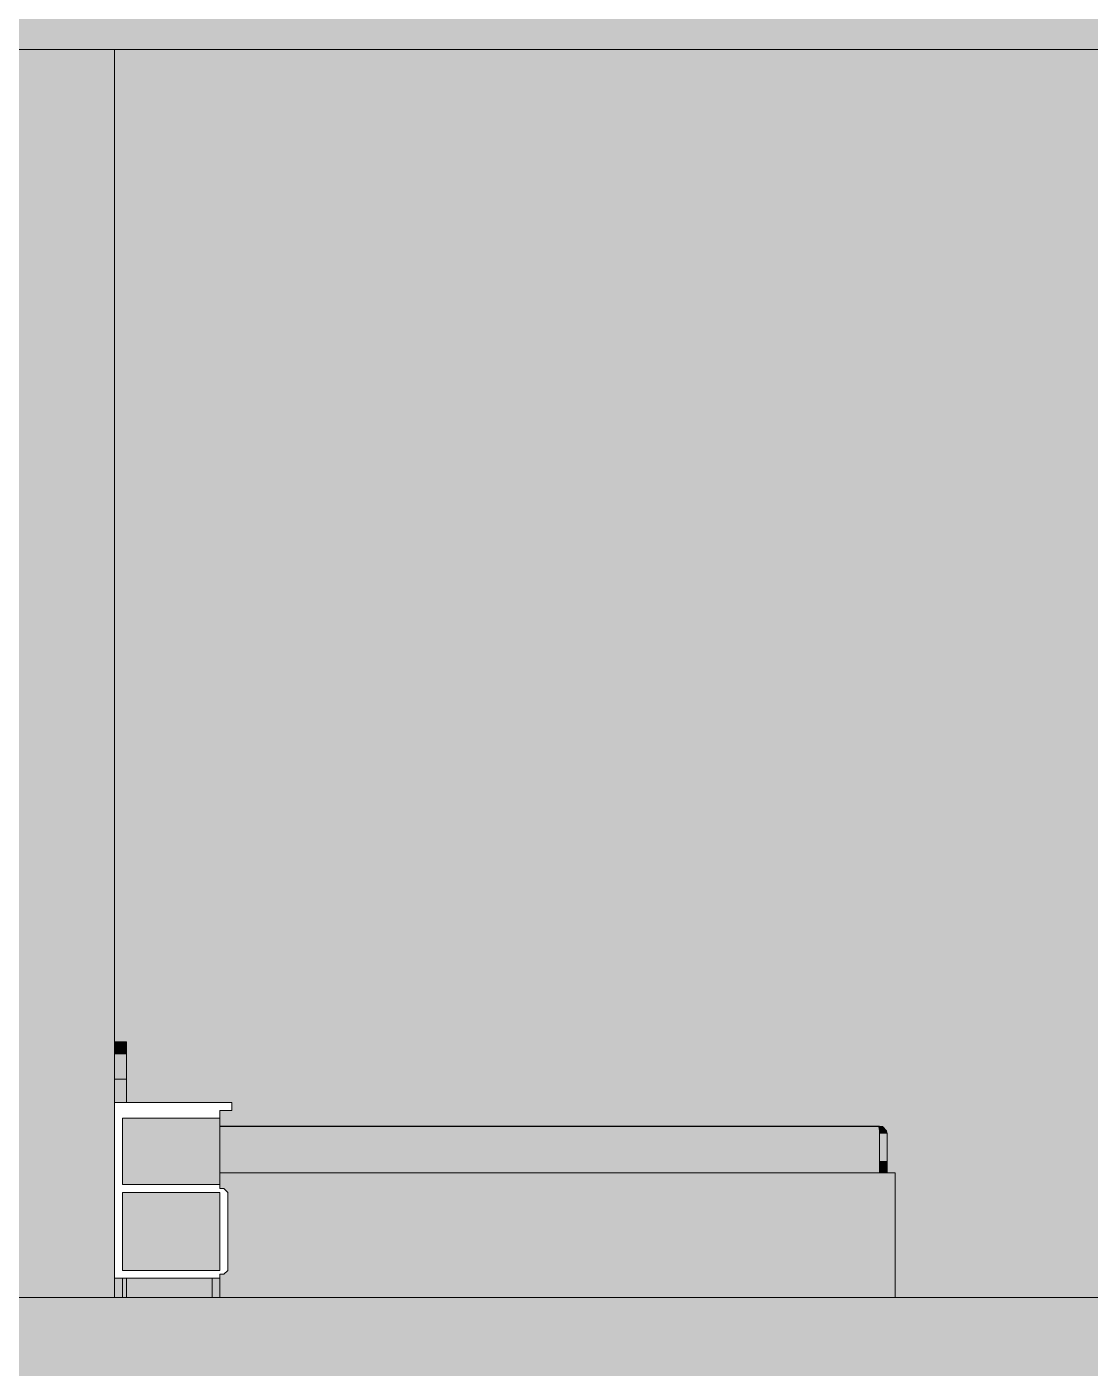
# Model space of a CAD drawing. Header units: centimetres. Extents: x -4381 to 5639, y -3920 to 4826.
# Drawn here: x 29.687 to 32.412, y 32.023 to 35.462 of the extents above; entities that cross this region are included whole.
import ezdxf
from ezdxf.xclip import XClip

# ---------------------------------------------------------------- set-up
doc = ezdxf.new("R2010")
doc.units = ezdxf.units.CM
doc.header["$MEASUREMENT"] = 0
doc.header["$XCLIPFRAME"] = 0
doc.set_wipeout_variables(frame=1)
doc.linetypes.add('Wipeout_Contour', pattern=[100, 0, -100])
for name, color, linetype in [('01- MOBILIER', 7, 'Continuous'), ('Dalles', 7, 'Continuous'), ('Drawing & Figure', 7, 'Continuous'), ('Structural - Bearing', 7, 'Continuous')]:
    doc.layers.add(name, color=color, linetype=linetype)
for name, color, linetype, lineweight in [('01- MOBILIER_Pen_No__1', 7, 'Continuous', 5), ('01- MOBILIER_Pen_No__7', 7, 'Continuous', 5), ('Dalles_Pen_No__1', 7, 'Continuous', 5), ('Structural - Bearing_Pen_No__1', 7, 'Continuous', 5)]:
    doc.layers.add(name, color=color, linetype=linetype, lineweight=lineweight)
for name, color, linetype, lineweight, true_color in [('01- MOBILIER_Pen_No__102', 7, 'Continuous', 5, 0xcccccc), ('01- MOBILIER_Pen_No__160', 7, 'Continuous', 5, 0xdae3bb), ('01- MOBILIER_Pen_No__186', 7, 'Continuous', 5, 0xe8e8e8), ('03-Personnages.2D_Pen_No__58', 7, 'Continuous', 5, 0xdf0000), ('Structural - Bearing_Pen_No__102', 7, 'Continuous', 5, 0xcccccc)]:
    doc.layers.add(name, color=color, linetype=linetype, lineweight=lineweight, true_color=true_color)

# ---------------------------------------------------------------- blocks, each defined once
blk = doc.blocks.new('Drawing_8_8', base_point=(-322.5754, 32.2036))
at = {"color": 254, "linetype": 'Wipeout_Contour', "lineweight": 0, "ltscale": 177.41894}
blk.add_wipeout([(29.9121, 32.7635), (29.9121, 32.7036), (29.9421, 32.7036), (29.9421, 32.7635)], dxfattribs=at).dxf.layer = '01- MOBILIER'
at = {"color": 254, "linetype": 'Wipeout_Contour', "lineweight": 0, "ltscale": 182.397571}
blk.add_wipeout([(31.8921, 32.5536), (31.8921, 32.6236), (31.8905, 32.6236), (31.8905, 32.5536)], dxfattribs=at).dxf.layer = '01- MOBILIER'
at = {"color": 254, "linetype": 'Wipeout_Contour', "lineweight": 0, "ltscale": 447.17692}
blk.add_wipeout([(30.182, 32.4836), (30.1921, 32.4836), (30.2021, 32.4736), (30.2021, 32.2736), (30.1921, 32.2636), (30.182, 32.2636), (30.182, 32.2036), (31.9121, 32.2036), (31.9121, 32.5236), (30.182, 32.5236)], dxfattribs=at).dxf.layer = '01- MOBILIER'
at = {"color": 254, "linetype": 'Wipeout_Contour', "lineweight": 0, "ltscale": 175.961164}
blk.add_wipeout([(29.9321, 32.2536), (29.9321, 32.2036), (29.9421, 32.2036), (29.9421, 32.2536)], dxfattribs=at).dxf.layer = '01- MOBILIER'
at = {"layer": '01- MOBILIER_Pen_No__102', "linetype": 'Continuous', "ltscale": 10}
blk.add_hatch(color=256, dxfattribs=at).paths.add_polyline_path([(31.8921, 32.5536), (31.8921, 32.6236), (31.8905, 32.6236), (31.8905, 32.5536)])
at = {"layer": '01- MOBILIER_Pen_No__160', "linetype": 'Continuous', "ltscale": 10}
for points in [[(29.9121, 32.7635), (29.9121, 32.7036), (29.9421, 32.7036), (29.9421, 32.7635)], [(30.182, 32.4836), (30.1921, 32.4836), (30.2021, 32.4736), (30.2021, 32.2736), (30.1921, 32.2636), (30.182, 32.2636), (30.182, 32.2036), (31.9121, 32.2036), (31.9121, 32.5236), (30.182, 32.5236)], [(29.9321, 32.2536), (29.9321, 32.2036), (29.9421, 32.2036), (29.9421, 32.2536)]]:
    blk.add_hatch(color=256, dxfattribs=at).paths.add_polyline_path(points)
at = {"color": 254, "linetype": 'Wipeout_Contour', "lineweight": 0, "ltscale": 177.601971}
blk.add_wipeout([(29.9121, 32.7636), (29.9421, 32.7636), (29.9421, 32.8275), (29.9121, 32.8275)], dxfattribs=at).dxf.layer = '01- MOBILIER'
at = {"color": 254, "linetype": 'Wipeout_Contour', "lineweight": 0, "ltscale": 182.389347}
blk.add_wipeout([(31.8905, 32.5536), (31.8905, 32.6236), (31.8862, 32.6236), (31.8862, 32.5536)], dxfattribs=at).dxf.layer = '01- MOBILIER'
at = {"color": 254, "linetype": 'Wipeout_Contour', "lineweight": 0, "ltscale": 176.708927}
blk.add_wipeout([(29.9321, 32.4736), (29.9321, 32.2736), (30.182, 32.2736), (30.182, 32.4736)], dxfattribs=at).dxf.layer = '01- MOBILIER'
at = {"color": 254, "linetype": 'Wipeout_Contour', "lineweight": 0, "ltscale": 176.27245}
blk.add_wipeout([(30.162, 32.2536), (29.9421, 32.2536), (29.9421, 32.2036), (30.162, 32.2036)], dxfattribs=at).dxf.layer = '01- MOBILIER'
at = {"layer": '01- MOBILIER_Pen_No__160', "linetype": 'Continuous', "ltscale": 10}
for points in [[(29.9321, 32.4736), (29.9321, 32.2736), (30.182, 32.2736), (30.182, 32.4736)], [(30.162, 32.2536), (29.9421, 32.2536), (29.9421, 32.2036), (30.162, 32.2036)]]:
    blk.add_hatch(color=256, dxfattribs=at).paths.add_polyline_path(points)
at = {"layer": '01- MOBILIER_Pen_No__186', "linetype": 'Continuous', "ltscale": 10}
for points in [[(29.9121, 32.7636), (29.9421, 32.7636), (29.9421, 32.8275), (29.9121, 32.8275)], [(31.8905, 32.5536), (31.8905, 32.6236), (31.8862, 32.6236), (31.8862, 32.5536)]]:
    blk.add_hatch(color=256, dxfattribs=at).paths.add_polyline_path(points)
at = {"color": 254, "linetype": 'Wipeout_Contour', "lineweight": 0, "ltscale": 177.744147}
blk.add_wipeout([(29.9121, 32.8596), (29.9121, 32.8275), (29.9421, 32.8275), (29.9421, 32.8596)], dxfattribs=at).dxf.layer = '01- MOBILIER'
at = {"color": 254, "linetype": 'Wipeout_Contour', "lineweight": 0, "ltscale": 182.374185}
blk.add_wipeout([(31.8862, 32.5536), (31.8862, 32.6236), (31.8797, 32.6236), (31.8797, 32.5536)], dxfattribs=at).dxf.layer = '01- MOBILIER'
at = {"color": 254, "linetype": 'Wipeout_Contour', "lineweight": 0, "ltscale": 175.920226}
blk.add_wipeout([(29.9121, 32.2036), (29.9321, 32.2036), (29.9321, 32.2536), (29.9121, 32.2536)], dxfattribs=at).dxf.layer = '01- MOBILIER'
at = {"color": 254, "linetype": 'Wipeout_Contour', "lineweight": 0, "ltscale": 176.602101}
blk.add_wipeout([(30.162, 32.2036), (30.182, 32.2036), (30.182, 32.2536), (30.162, 32.2536)], dxfattribs=at).dxf.layer = '01- MOBILIER'
at = {"layer": '01- MOBILIER_Pen_No__160', "linetype": 'Continuous', "ltscale": 10}
for points in [[(29.9121, 32.2036), (29.9321, 32.2036), (29.9321, 32.2536), (29.9121, 32.2536)], [(30.162, 32.2036), (30.182, 32.2036), (30.182, 32.2536), (30.162, 32.2536)]]:
    blk.add_hatch(color=256, dxfattribs=at).paths.add_polyline_path(points)
at = {"layer": '01- MOBILIER_Pen_No__186', "linetype": 'Continuous', "ltscale": 10}
for points in [[(29.9121, 32.8596), (29.9121, 32.8275), (29.9421, 32.8275), (29.9421, 32.8596)], [(31.8862, 32.5536), (31.8862, 32.6236), (31.8797, 32.6236), (31.8797, 32.5536)]]:
    blk.add_hatch(color=256, dxfattribs=at).paths.add_polyline_path(points)
at = {"color": 254, "linetype": 'Wipeout_Contour', "lineweight": 0, "ltscale": 182.354394}
blk.add_wipeout([(31.8797, 32.5536), (31.8797, 32.6236), (31.872, 32.6236), (31.872, 32.5536)], dxfattribs=at).dxf.layer = '01- MOBILIER'
at = {"layer": '01- MOBILIER_Pen_No__102', "linetype": 'Continuous', "ltscale": 10}
blk.add_hatch(color=256, dxfattribs=at).paths.add_polyline_path([(31.8797, 32.5536), (31.8797, 32.6236), (31.872, 32.6236), (31.872, 32.5536)])
at = {"color": 254, "linetype": 'Wipeout_Contour', "lineweight": 0, "ltscale": 179.994721}
blk.add_wipeout([(30.182, 32.5536), (31.872, 32.5536), (31.872, 32.6236), (30.182, 32.6236)], dxfattribs=at).dxf.layer = '01- MOBILIER'
at = {"color": 254, "linetype": 'Wipeout_Contour', "lineweight": 0, "ltscale": 182.255108}
blk.add_wipeout([(31.8921, 32.5536), (31.8905, 32.5536), (31.8905, 32.5236), (31.8921, 32.5236)], dxfattribs=at).dxf.layer = '01- MOBILIER'
at = {"layer": '01- MOBILIER_Pen_No__102', "linetype": 'Continuous', "ltscale": 10}
for points in [[(30.182, 32.5536), (31.872, 32.5536), (31.872, 32.6236), (30.182, 32.6236)], [(31.8921, 32.5536), (31.8905, 32.5536), (31.8905, 32.5236), (31.8921, 32.5236)]]:
    blk.add_hatch(color=256, dxfattribs=at).paths.add_polyline_path(points)
at = {"color": 254, "linetype": 'Wipeout_Contour', "lineweight": 0, "ltscale": 182.519838}
blk.add_wipeout([(31.8921, 32.6236), (31.8905, 32.6313), (31.8891, 32.6313), (31.8905, 32.6236)], dxfattribs=at).dxf.layer = '01- MOBILIER'
at = {"color": 254, "linetype": 'Wipeout_Contour', "lineweight": 0, "ltscale": 182.246877}
blk.add_wipeout([(31.8905, 32.5536), (31.8862, 32.5536), (31.8862, 32.5236), (31.8905, 32.5236)], dxfattribs=at).dxf.layer = '01- MOBILIER'
at = {"layer": '01- MOBILIER_Pen_No__186', "linetype": 'Continuous', "ltscale": 10}
for points in [[(31.8921, 32.6236), (31.8905, 32.6313), (31.8891, 32.6313), (31.8905, 32.6236)], [(31.8905, 32.5536), (31.8862, 32.5536), (31.8862, 32.5236), (31.8905, 32.5236)]]:
    blk.add_hatch(color=256, dxfattribs=at).paths.add_polyline_path(points)
at = {"color": 254, "linetype": 'Wipeout_Contour', "lineweight": 0, "ltscale": 182.538029}
blk.add_wipeout([(31.8905, 32.6236), (31.8891, 32.6313), (31.8851, 32.6313), (31.8862, 32.6236)], dxfattribs=at).dxf.layer = '01- MOBILIER'
at = {"color": 254, "linetype": 'Wipeout_Contour', "lineweight": 0, "ltscale": 182.231703}
blk.add_wipeout([(31.8862, 32.5536), (31.8797, 32.5536), (31.8797, 32.5236), (31.8862, 32.5236)], dxfattribs=at).dxf.layer = '01- MOBILIER'
at = {"layer": '01- MOBILIER_Pen_No__186', "linetype": 'Continuous', "ltscale": 10}
for points in [[(31.8905, 32.6236), (31.8891, 32.6313), (31.8851, 32.6313), (31.8862, 32.6236)], [(31.8862, 32.5536), (31.8797, 32.5536), (31.8797, 32.5236), (31.8862, 32.5236)]]:
    blk.add_hatch(color=256, dxfattribs=at).paths.add_polyline_path(points)
at = {"color": 254, "linetype": 'Wipeout_Contour', "lineweight": 0, "ltscale": 182.53193}
blk.add_wipeout([(31.8862, 32.6236), (31.8851, 32.6313), (31.8791, 32.6313), (31.8797, 32.6236)], dxfattribs=at).dxf.layer = '01- MOBILIER'
at = {"color": 254, "linetype": 'Wipeout_Contour', "lineweight": 0, "ltscale": 182.211897}
blk.add_wipeout([(31.8797, 32.5536), (31.872, 32.5536), (31.872, 32.5236), (31.8797, 32.5236)], dxfattribs=at).dxf.layer = '01- MOBILIER'
at = {"layer": '01- MOBILIER_Pen_No__102', "linetype": 'Continuous', "ltscale": 10}
blk.add_hatch(color=256, dxfattribs=at).paths.add_polyline_path([(31.8797, 32.5536), (31.872, 32.5536), (31.872, 32.5236), (31.8797, 32.5236)])
at = {"layer": '01- MOBILIER_Pen_No__186', "linetype": 'Continuous', "ltscale": 10}
blk.add_hatch(color=256, dxfattribs=at).paths.add_polyline_path([(31.8862, 32.6236), (31.8851, 32.6313), (31.8791, 32.6313), (31.8797, 32.6236)])
at = {"color": 254, "linetype": 'Wipeout_Contour', "lineweight": 0, "ltscale": 182.504331}
blk.add_wipeout([(31.8797, 32.6236), (31.8791, 32.6313), (31.8719, 32.6313), (31.872, 32.6236)], dxfattribs=at).dxf.layer = '01- MOBILIER'
at = {"color": 254, "linetype": 'Wipeout_Contour', "lineweight": 0, "ltscale": 179.850329}
blk.add_wipeout([(30.182, 32.5236), (31.872, 32.5236), (31.872, 32.5536), (30.182, 32.5536)], dxfattribs=at).dxf.layer = '01- MOBILIER'
at = {"layer": '01- MOBILIER_Pen_No__102', "linetype": 'Continuous', "ltscale": 10}
blk.add_hatch(color=256, dxfattribs=at).paths.add_polyline_path([(30.182, 32.5236), (31.872, 32.5236), (31.872, 32.5536), (30.182, 32.5536)])
at = {"layer": '01- MOBILIER_Pen_No__186', "linetype": 'Continuous', "ltscale": 10}
blk.add_hatch(color=256, dxfattribs=at).paths.add_polyline_path([(31.8797, 32.6236), (31.8791, 32.6313), (31.8719, 32.6313), (31.872, 32.6236)])
at = {"color": 254, "linetype": 'Wipeout_Contour', "lineweight": 0, "ltscale": 180.107871}
blk.add_wipeout([(30.182, 32.6236), (31.872, 32.6236), (31.8719, 32.6313), (30.182, 32.6313)], dxfattribs=at).dxf.layer = '01- MOBILIER'
at = {"layer": '01- MOBILIER_Pen_No__102', "linetype": 'Continuous', "ltscale": 10}
blk.add_hatch(color=256, dxfattribs=at).paths.add_polyline_path([(30.182, 32.6236), (31.872, 32.6236), (31.8719, 32.6313), (30.182, 32.6313)])
at = {"color": 254, "linetype": 'Wipeout_Contour', "lineweight": 0, "ltscale": 136.265187}
blk.add_wipeout([(31.8905, 32.6313), (31.8797, 32.6421), (31.8891, 32.6313)], dxfattribs=at).dxf.layer = '01- MOBILIER'
at = {"layer": '01- MOBILIER', "linetype": 'Continuous', "lineweight": 0, "ltscale": 10, "true_color": 0xffffff}
blk.add_hatch(color=7, dxfattribs=at).paths.add_polyline_path([(31.8905, 32.6313), (31.8797, 32.6421), (31.8891, 32.6313)])
at = {"color": 254, "linetype": 'Wipeout_Contour', "lineweight": 0, "ltscale": 182.6428}
blk.add_wipeout([(31.8891, 32.6313), (31.8789, 32.6421), (31.8773, 32.6421), (31.8851, 32.6313)], dxfattribs=at).dxf.layer = '01- MOBILIER'
at = {"layer": '01- MOBILIER', "linetype": 'Continuous', "lineweight": 0, "ltscale": 10, "true_color": 0xffffff}
blk.add_hatch(color=7, dxfattribs=at).paths.add_polyline_path([(31.8891, 32.6313), (31.8789, 32.6421), (31.8773, 32.6421), (31.8851, 32.6313)])
at = {"color": 254, "linetype": 'Wipeout_Contour', "lineweight": 0, "ltscale": 182.737871}
blk.add_wipeout([(31.8851, 32.6313), (31.8773, 32.6421), (31.8749, 32.6421), (31.8791, 32.6313)], dxfattribs=at).dxf.layer = '01- MOBILIER'
at = {"layer": '01- MOBILIER', "linetype": 'Continuous', "lineweight": 0, "ltscale": 10, "true_color": 0xffffff}
blk.add_hatch(color=7, dxfattribs=at).paths.add_polyline_path([(31.8851, 32.6313), (31.8773, 32.6421), (31.8749, 32.6421), (31.8791, 32.6313)])
at = {"color": 254, "linetype": 'Wipeout_Contour', "lineweight": 0, "ltscale": 182.748858}
blk.add_wipeout([(31.8791, 32.6313), (31.8749, 32.6421), (31.8708, 32.6421), (31.8719, 32.6313)], dxfattribs=at).dxf.layer = '01- MOBILIER'
at = {"layer": '01- MOBILIER', "linetype": 'Continuous', "lineweight": 0, "ltscale": 10, "true_color": 0xffffff}
blk.add_hatch(color=7, dxfattribs=at).paths.add_polyline_path([(31.8791, 32.6313), (31.8749, 32.6421), (31.8708, 32.6421), (31.8719, 32.6313)])
at = {"color": 254, "linetype": 'Wipeout_Contour', "lineweight": 0, "ltscale": 180.134146}
blk.add_wipeout([(30.182, 32.6313), (31.8719, 32.6313), (31.8708, 32.6421), (30.182, 32.6421)], dxfattribs=at).dxf.layer = '01- MOBILIER'
at = {"layer": '01- MOBILIER_Pen_No__186', "linetype": 'Continuous', "ltscale": 10}
blk.add_hatch(color=256, dxfattribs=at).paths.add_polyline_path([(30.182, 32.6313), (31.8719, 32.6313), (31.8708, 32.6421), (30.182, 32.6421)])
at = {"color": 254, "linetype": 'Wipeout_Contour', "lineweight": 0, "ltscale": 136.331527}
blk.add_wipeout([(31.8789, 32.6421), (31.872, 32.6435), (31.8773, 32.6421)], dxfattribs=at).dxf.layer = '01- MOBILIER'
at = {"layer": '01- MOBILIER_Pen_No__186', "linetype": 'Continuous', "ltscale": 10}
blk.add_hatch(color=256, dxfattribs=at).paths.add_polyline_path([(31.8789, 32.6421), (31.872, 32.6435), (31.8773, 32.6421)])
at = {"color": 254, "linetype": 'Wipeout_Contour', "lineweight": 0, "ltscale": 136.486179}
blk.add_wipeout([(31.8773, 32.6421), (31.872, 32.6435), (31.8749, 32.6421)], dxfattribs=at).dxf.layer = '01- MOBILIER'
at = {"layer": '01- MOBILIER_Pen_No__186', "linetype": 'Continuous', "ltscale": 10}
blk.add_hatch(color=256, dxfattribs=at).paths.add_polyline_path([(31.8773, 32.6421), (31.872, 32.6435), (31.8749, 32.6421)])
at = {"color": 254, "linetype": 'Wipeout_Contour', "lineweight": 0, "ltscale": 182.759731}
blk.add_wipeout([(31.8749, 32.6421), (31.872, 32.6435), (31.8701, 32.6436), (31.8708, 32.6421)], dxfattribs=at).dxf.layer = '01- MOBILIER'
at = {"layer": '01- MOBILIER_Pen_No__186', "linetype": 'Continuous', "ltscale": 10}
blk.add_hatch(color=256, dxfattribs=at).paths.add_polyline_path([(31.8749, 32.6421), (31.872, 32.6435), (31.8701, 32.6436), (31.8708, 32.6421)])
at = {"color": 254, "linetype": 'Wipeout_Contour', "lineweight": 0, "ltscale": 180.150761}
blk.add_wipeout([(30.182, 32.6436), (30.182, 32.6421), (31.8708, 32.6421), (31.8701, 32.6436)], dxfattribs=at).dxf.layer = '01- MOBILIER'
at = {"layer": '01- MOBILIER_Pen_No__186', "linetype": 'Continuous', "ltscale": 10}
blk.add_hatch(color=256, dxfattribs=at).paths.add_polyline_path([(30.182, 32.6436), (30.182, 32.6421), (31.8708, 32.6421), (31.8701, 32.6436)])
at = {"color": 254, "linetype": 'Wipeout_Contour', "lineweight": 0, "ltscale": 177.310994}
blk.add_wipeout([(29.9321, 32.6636), (29.9321, 32.4936), (30.182, 32.4936), (30.182, 32.6636)], dxfattribs=at).dxf.layer = '01- MOBILIER'
at = {"layer": '01- MOBILIER_Pen_No__160', "linetype": 'Continuous', "ltscale": 10}
blk.add_hatch(color=256, dxfattribs=at).paths.add_polyline_path([(29.9321, 32.6636), (29.9321, 32.4936), (30.182, 32.4936), (30.182, 32.6636)])
at = {"color": 254, "linetype": 'Wipeout_Contour', "lineweight": 0, "ltscale": 958.600429}
blk.add_wipeout([(29.9121, 35.4036), (29.9121, 32.8596), (29.9421, 32.8596), (29.9421, 32.7036), (30.2121, 32.7036), (30.2121, 32.6836), (30.182, 32.6836), (30.182, 32.6436), (31.872, 32.6436), (31.8797, 32.6421), (31.8905, 32.6313), (31.8921, 32.6236), (31.8921, 32.5236), (31.9121, 32.5236), (31.9121, 32.2036), (33.512, 32.2036), (33.512, 32.2286), (33.4871, 32.2286), (33.4871, 35.1786), (33.512, 35.1786), (33.512, 35.4036)], dxfattribs=at).dxf.layer = 'Structural - Bearing'
at = {"layer": '03-Personnages.2D_Pen_No__58', "linetype": 'Continuous', "lineweight": 0, "ltscale": 10, "true_color": 0x6f0000}
blk.add_hatch(color=16, dxfattribs=at).paths.add_polyline_path([(31.2882, 33.1117), (31.2901, 33.0966), (31.2922, 33.0887), (31.296, 33.0857), (31.2925, 33.07), (31.3011, 33.0602), (31.3076, 33.0589), (31.316, 33.0742), (31.3203, 33.0692), (31.328, 33.0724), (31.331, 33.0818), (31.3367, 33.0663), (31.3447, 33.0666), (31.3512, 33.0674), (31.3575, 33.0639), (31.349, 33.0039), (31.3406, 32.935), (31.3329, 32.907), (31.306, 32.8738), (31.2928, 32.8616), (31.2903, 32.8553), (31.3068, 32.8235), (31.3347, 32.789), (31.3541, 32.7563), (31.3675, 32.7667), (31.38, 32.7816), (31.3792, 32.7619), (31.3778, 32.7409), (31.362, 32.7082), (31.3562, 32.6803), (31.3575, 32.6597), (31.3697, 32.6466), (31.3767, 32.6436), (31.6852, 32.6436), (31.7177, 32.6078), (31.7484, 32.5836), (31.7916, 32.56), (31.83, 32.5397), (31.8537, 32.5332), (31.8571, 32.5372), (31.8565, 32.5392), (31.8644, 32.5463), (31.866, 32.5533), (31.8654, 32.562), (31.858, 32.569), (31.8483, 32.5785), (31.8356, 32.5938), (31.8259, 32.6101), (31.8232, 32.6243), (31.8606, 32.6321), (31.9084, 32.639), (31.939, 32.6445), (31.9417, 32.6433), (31.9385, 32.629), (31.9278, 32.5932), (31.9193, 32.5592), (31.9105, 32.4971), (31.8982, 32.444), (31.9031, 32.4423), (31.8907, 32.3908), (31.8786, 32.3565), (31.8587, 32.31), (31.8567, 32.3106), (31.8482, 32.2915), (31.8424, 32.2698), (31.8413, 32.2574), (31.8433, 32.2449), (31.8475, 32.2363), (31.8463, 32.2036), (31.9214, 32.2036), (31.9236, 32.2201), (31.963, 32.2166), (31.9915, 32.2036), (32.0893, 32.2036), (32.1162, 32.213), (32.1165, 32.2165), (32.1183, 32.229), (32.1158, 32.2394), (32.1054, 32.2474), (32.0836, 32.2507), (32.0433, 32.2574), (32.0352, 32.263), (32.0054, 32.2897), (31.9943, 32.299), (31.985, 32.3053), (31.9647, 32.3246), (31.9597, 32.3362), (31.9589, 32.3541), (31.9631, 32.3755), (31.975, 32.4105), (31.9802, 32.4187), (32.0061, 32.4158), (32.0159, 32.4167), (32.0174, 32.4205), (32.0188, 32.4378), (32.0366, 32.4939), (32.049, 32.5297), (32.0636, 32.6109), (32.0696, 32.6511), (32.0756, 32.6652), (32.0843, 32.7054), (32.0852, 32.7365), (32.069, 32.7688), (32.0413, 32.7867), (32.0214, 32.794), (31.9776, 32.7991), (31.9436, 32.7998), (31.9902, 32.9344), (31.9796, 32.9441), (31.9466, 32.9259), (31.9418, 32.9387), (31.9359, 32.9563), (31.9149, 32.9759), (31.8937, 32.9867), (31.8459, 33.0268), (31.8088, 33.0573), (31.7885, 33.0667), (31.7581, 33.0968), (31.729, 33.1153), (31.7189, 33.1386), (31.7177, 33.1459), (31.7096, 33.1512), (31.7007, 33.1738), (31.6955, 33.176), (31.6818, 33.1935), (31.6484, 33.2034), (31.6406, 33.2128), (31.6308, 33.2111), (31.6086, 33.2253), (31.5914, 33.2332), (31.5871, 33.2633), (31.5993, 33.2699), (31.613, 33.2882), (31.6162, 33.3165), (31.6109, 33.3635), (31.5968, 33.3978), (31.5841, 33.4223), (31.5409, 33.4725), (31.5215, 33.4871), (31.4982, 33.4924), (31.4786, 33.489), (31.4494, 33.4773), (31.4208, 33.4525), (31.402, 33.4173), (31.3945, 33.3966), (31.3894, 33.3767), (31.38, 33.3593), (31.3662, 33.3397), (31.349, 33.3173), (31.3387, 33.2877), (31.3393, 33.2713), (31.3412, 33.2626), (31.3331, 33.2522), (31.3344, 33.2436), (31.3312, 33.2365), (31.327, 33.2298), (31.3172, 33.2257), (31.3084, 33.2197), (31.3026, 33.2136), (31.3043, 33.2083), (31.3137, 33.2021), (31.3122, 33.1898), (31.3062, 33.1828), (31.296, 33.18), (31.2904, 33.1731), (31.2914, 33.1622), (31.2991, 33.1582), (31.3004, 33.1501), (31.2944, 33.144), (31.2988, 33.1386), (31.3076, 33.1353), (31.3057, 33.1284), (31.2954, 33.1245)])
at = {"layer": 'Dalles', "linetype": 'Continuous', "lineweight": 0, "ltscale": 10, "true_color": 0x000000}
for points in [[(33.8121, 35.4036), (33.8121, 35.7036), (24.3121, 35.7036), (24.3121, 35.4036)], [(22.6121, 31.9036), (33.8121, 31.9036), (33.8121, 32.2036), (22.6121, 32.2036)]]:
    blk.add_hatch(color=18, dxfattribs=at).paths.add_polyline_path(points)
at = {"layer": 'Structural - Bearing', "linetype": 'Continuous', "lineweight": 0, "ltscale": 10, "true_color": 0x000000}
blk.add_hatch(color=18, dxfattribs=at).paths.add_polyline_path([(29.6121, 32.2036), (29.9121, 32.2036), (29.9121, 35.4036), (29.6121, 35.4036)])
at = {"layer": 'Structural - Bearing_Pen_No__102', "linetype": 'Continuous', "ltscale": 10}
blk.add_hatch(color=256, dxfattribs=at).paths.add_polyline_path([(29.9121, 35.4036), (29.9121, 32.8596), (29.9421, 32.8596), (29.9421, 32.7036), (30.2121, 32.7036), (30.2121, 32.6836), (30.182, 32.6836), (30.182, 32.6436), (31.872, 32.6436), (31.8797, 32.6421), (31.8905, 32.6313), (31.8921, 32.6236), (31.8921, 32.5236), (31.9121, 32.5236), (31.9121, 32.2036), (33.512, 32.2036), (33.512, 32.2286), (33.4871, 32.2286), (33.4871, 35.1786), (33.512, 35.1786), (33.512, 35.4036)])
at = {"layer": '01- MOBILIER_Pen_No__1', "linetype": 'Continuous', "ltscale": 10}
for p, q in [((29.9121, 32.8596), (29.9421, 32.8596)), ((29.9421, 32.8275), (29.9421, 32.8596)), ((29.9421, 32.7635), (29.9421, 32.8275)), ((29.9121, 32.7635), (29.9421, 32.7635)), ((29.9421, 32.7036), (29.9421, 32.7635)), ((30.182, 32.4936), (30.182, 32.6636)), ((30.182, 32.6436), (31.8701, 32.6436)), ((31.8708, 32.6421), (31.8701, 32.6436)), ((31.8701, 32.6436), (31.8717, 32.6436)), ((31.8719, 32.6313), (31.8708, 32.6421)), ((31.872, 32.6435), (31.8717, 32.6436)), ((31.8717, 32.6436), (31.872, 32.6436)), ((31.8762, 32.6428), (31.872, 32.6436)), ((31.8797, 32.6421), (31.8762, 32.6428)), ((31.8905, 32.6313), (31.8797, 32.6421)), ((31.872, 32.6236), (31.8719, 32.6313)), ((31.872, 32.5536), (31.872, 32.6236)), ((31.8921, 32.6236), (31.8905, 32.6313)), ((31.8921, 32.5536), (31.8921, 32.6236)), ((31.872, 32.5536), (31.872, 32.5236)), ((31.8921, 32.5536), (31.8921, 32.5236)), ((31.9121, 32.5236), (30.182, 32.5236)), ((31.9121, 32.2036), (31.9121, 32.5236)), ((29.9321, 32.2036), (29.9321, 32.2536)), ((29.9421, 32.2036), (29.9421, 32.2536)), ((30.162, 32.2036), (30.162, 32.2536)), ((30.182, 32.2036), (30.182, 32.2536))]:
    blk.add_line(p, q, dxfattribs=at)
at = {"layer": '01- MOBILIER_Pen_No__7', "linetype": 'Continuous', "ltscale": 10}
for p, q in [((30.2121, 32.7036), (29.9121, 32.7036)), ((30.182, 32.6836), (30.182, 32.6636)), ((30.2121, 32.6836), (30.182, 32.6836)), ((30.2121, 32.7036), (30.2121, 32.6836)), ((29.9321, 32.6636), (29.9321, 32.4936)), ((30.182, 32.6636), (29.9321, 32.6636)), ((30.182, 32.4936), (29.9321, 32.4936)), ((29.9321, 32.4736), (29.9321, 32.2736)), ((30.182, 32.4736), (29.9321, 32.4736)), ((30.182, 32.4936), (30.182, 32.4836)), ((30.1921, 32.4836), (30.182, 32.4836)), ((30.182, 32.4736), (30.182, 32.2736)), ((30.1921, 32.4836), (30.2021, 32.4736)), ((30.2021, 32.4736), (30.2021, 32.2736)), ((30.182, 32.2736), (29.9321, 32.2736)), ((30.182, 32.2636), (30.182, 32.2536)), ((30.1921, 32.2636), (30.182, 32.2636)), ((30.2021, 32.2736), (30.1921, 32.2636)), ((30.182, 32.2536), (29.9121, 32.2536))]:
    blk.add_line(p, q, dxfattribs=at)
at = {"layer": 'Dalles_Pen_No__1', "linetype": 'Continuous', "ltscale": 10}
for p, q in [((29.9121, 35.4036), (29.6121, 35.4036)), ((33.512, 35.4036), (29.9121, 35.4036)), ((29.9121, 32.2036), (29.6121, 32.2036)), ((33.512, 32.2036), (29.9121, 32.2036))]:
    blk.add_line(p, q, dxfattribs=at)
at = {"layer": 'Structural - Bearing_Pen_No__1', "linetype": 'Continuous', "ltscale": 10}
for p, q in [((29.9121, 35.4036), (29.9121, 32.7036)), ((29.9121, 32.2536), (29.9121, 32.2036))]:
    blk.add_line(p, q, dxfattribs=at)
at = {"layer": 'Structural - Bearing_Pen_No__1', "linetype": 'Continuous', "ltscale": 10, "flags": 128}
blk.add_lwpolyline([(29.9121, 32.7036), (29.9121, 32.6836), (29.9121, 32.6636), (29.9121, 32.2736), (29.9121, 32.2536)], dxfattribs=at)

msp = doc.modelspace()

# ---------------------------------------------------------------- block references
at = {"layer": 'Drawing & Figure', "color": 151, "linetype": 'Continuous', "lineweight": 5, "ltscale": 10, "true_color": 0x80c2ff}
ref = msp.add_blockref('Drawing_8_8', (-322.57542, 32.20361), dxfattribs=at)
XClip(ref).set_block_clipping_path([(1, 23.6253966175), (50.7463984619, 45.1170657245)])

doc.saveas('drawing.dxf')
